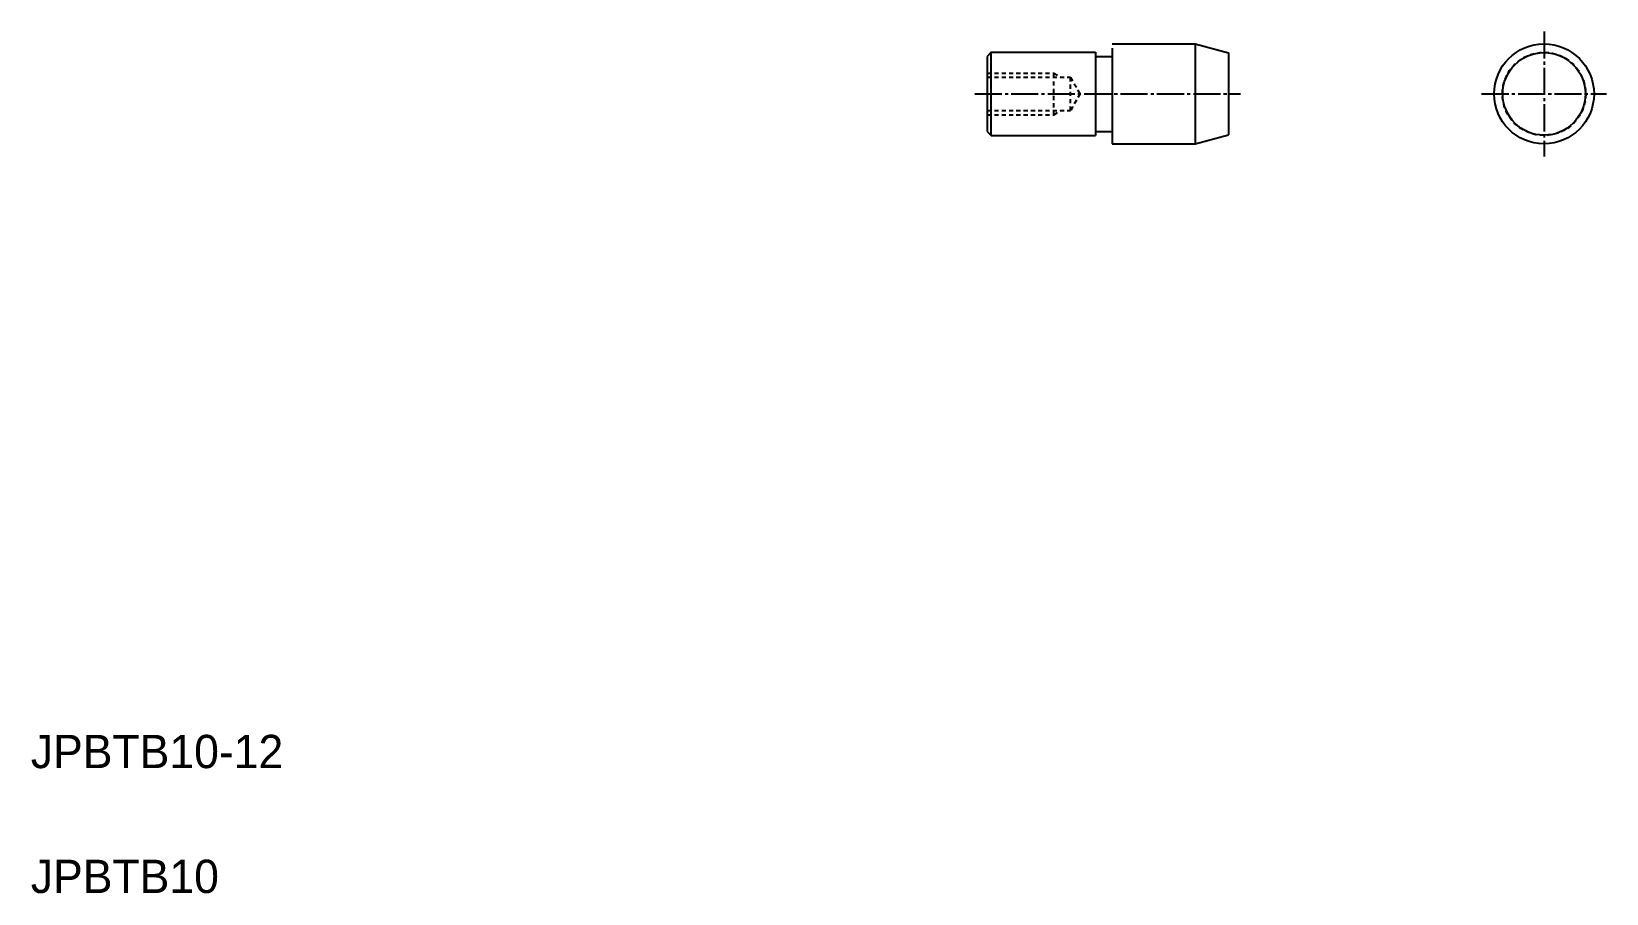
# Model space of a CAD drawing. Extents: x 10 to 199, y 10 to 113.
import ezdxf

# ---------------------------------------------------------------- set-up
doc = ezdxf.new("R2010")
doc.units = 0
doc.header["$LTSCALE"] = 0.25
doc.linetypes.add('CENTER', pattern=[17.5, 13, -1.5, 1.5, -1.5])
doc.linetypes.add('DASHED', pattern=[3.5, 2, -1.5])
doc.layers.get('0').update_dxf_attribs({"linetype": 'CONTINUOUS'})
doc.layers.add('CENTER', color=1, linetype='CENTER')
doc.styles.get("Standard").update_dxf_attribs({"font": 'txt', "height": 3.2})

msp = doc.modelspace()

# ---------------------------------------------------------------- linework, layer by layer
at = {"linetype": 'CONTINUOUS'}
for p, q in [((139.87, 111.98), (149.87, 111.98)), ((149.87, 111.98), (149.87, 99.98)), ((125.37, 110.98), (124.87, 110.48)), ((124.87, 110.48), (124.87, 101.48)), ((125.37, 100.98), (125.37, 110.98)), ((125.37, 110.98), (137.87, 110.98)), ((137.87, 110.98), (137.87, 100.98)), ((137.87, 110.48), (139.87, 110.48)), ((139.87, 111.48), (139.87, 99.98)), ((153.87, 110.9), (153.87, 101.05)), ((124.87, 101.48), (125.37, 100.98)), ((125.37, 100.98), (137.87, 100.98)), ((137.87, 101.48), (139.87, 101.48)), ((139.87, 99.98), (149.87, 99.98))]:
    msp.add_line(p, q, dxfattribs=at)
for p, q in [((149.87, 111.98), (153.87, 110.9)), ((153.87, 108.44), (153.87, 108.44)), ((153.87, 105.98), (153.87, 105.98)), ((149.87, 99.98), (153.87, 101.05))]:
    msp.add_line(p, q)
at = {"color": 3, "linetype": 'DASHED'}
for p, q in [((124.87, 108.48), (132.87, 108.48)), ((124.87, 107.98), (134.87, 107.98)), ((132.87, 103.48), (132.87, 108.48)), ((132.87, 108.48), (133.74, 107.98)), ((134.87, 103.98), (134.87, 107.98)), ((136.03, 105.98), (134.87, 107.98)), ((136.03, 105.98), (134.87, 103.98)), ((124.87, 103.98), (134.87, 103.98)), ((124.87, 103.48), (132.87, 103.48)), ((132.87, 103.48), (133.74, 103.98))]:
    msp.add_line(p, q, dxfattribs=at)
at = {"linetype": 'CONTINUOUS'}
msp.add_circle((191.76, 105.98), 6, dxfattribs=at)
at = {"color": 3, "linetype": 'DASHED'}
msp.add_circle((191.76, 105.98), 5, dxfattribs=at)
msp.add_circle((191.76, 105.98), 4.96)
at = {"layer": 'CENTER', "color": 1, "linetype": 'CENTER'}
for p, q in [((191.76, 113.48), (191.76, 98.48)), ((123.39, 105.98), (155.3, 105.98)), ((184.26, 105.98), (199.26, 105.98))]:
    msp.add_line(p, q, dxfattribs=at)

# ---------------------------------------------------------------- texts
for s, p in [('JPBTB10-12', (10, 25)), ('JPBTB10', (10, 10))]:
    msp.add_text(s, height=4).set_placement(p)

doc.saveas('drawing.dxf')
